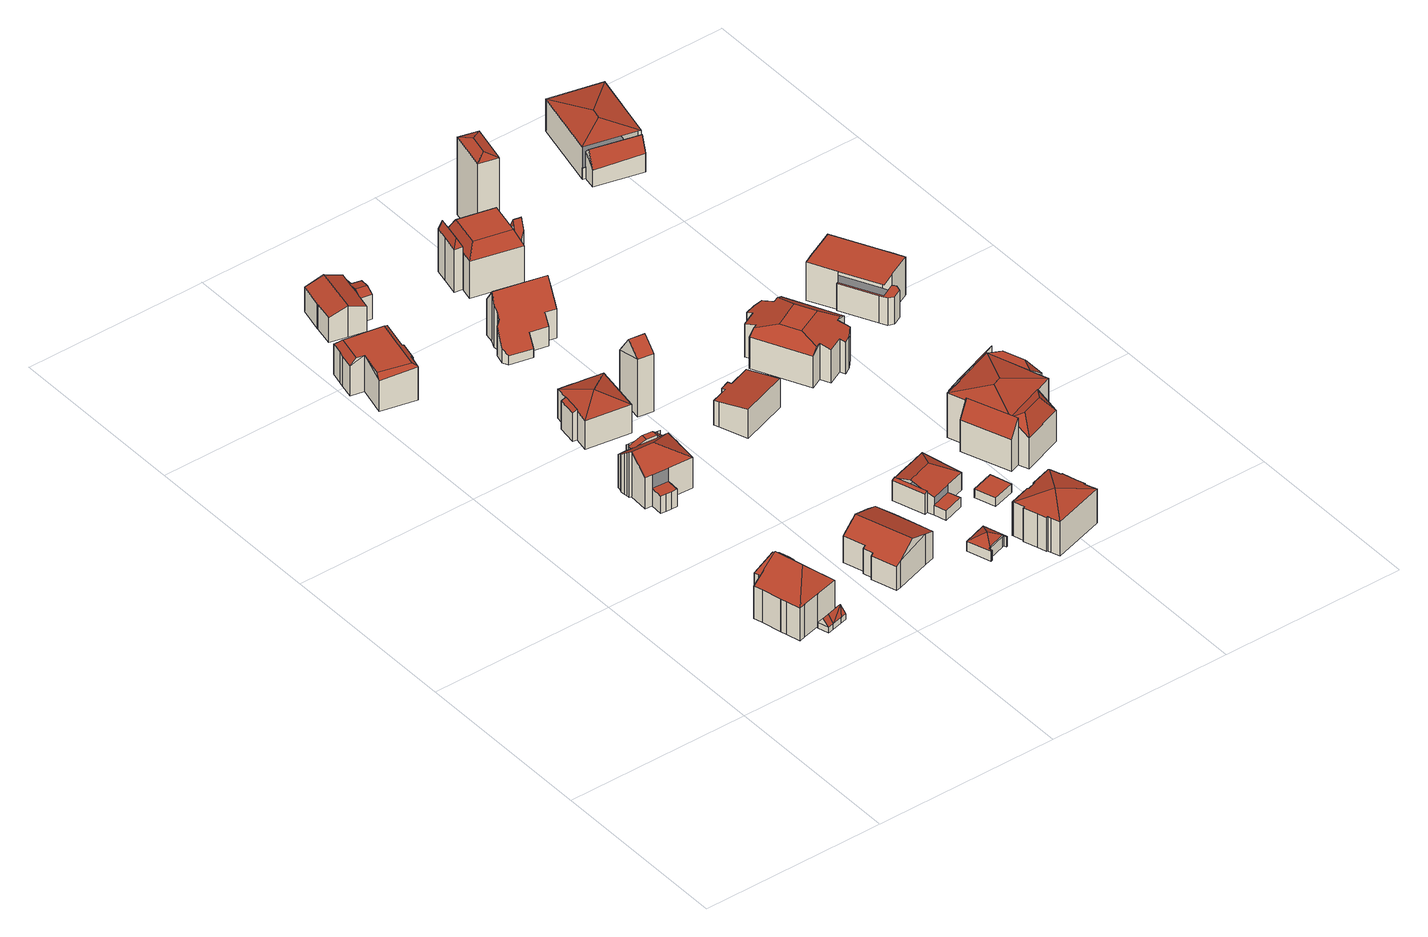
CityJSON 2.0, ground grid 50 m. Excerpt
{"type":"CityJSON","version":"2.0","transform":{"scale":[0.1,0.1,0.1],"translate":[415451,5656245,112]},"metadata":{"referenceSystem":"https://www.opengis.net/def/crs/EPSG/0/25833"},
"CityObjects":{
"building1":{"type":"Building","attributes":{"Gemeindeschluessel":14612000,"Geometrietyp2DReferenz":"3000","function":"31001_9998","roofType":"9999"},"children":["building1-1","building1-2"]},
"building1-1":{"type":"BuildingPart","attributes":{"Dachtyp_tdc":"tdcHipAndGableRoof","Dachneigung":68.51,"QualitaetDacherkennung":49,"Geometrietyp2DReferenz":"3000","measuredHeight":13.12,"roofType":"5000"},"parents":["building1"],"geometry":[{"type":"MultiSurface","lod":"2","boundaries":[[[0,1,2,3]],[[1,4,5,2]],[[4,6,7,5]],[[6,8,9,7]],[[8,10,11,9]],[[10,12,13,11]],[[12,14,15,13]],[[16,17,18]],[[14,12,10,8,6,4,19]],[[4,1,0,20,21,19]],[[21,22,23,16,23,14,19]],[[24,25,26,3,2,5,7,9,11,13,15,24,18]]],"semantics":{"surfaces":[{"type":"WallSurface"},{"type":"RoofSurface"},{"type":"GroundSurface"}],"values":[0,0,0,0,0,0,0,0,1,1,1,2]}}]},
"building1-2":{"type":"BuildingPart","attributes":{"Dachtyp_tdc":"tdcHipAndGableRoof","Dachneigung":32.31,"QualitaetDacherkennung":43,"Geometrietyp2DReferenz":"3000","measuredHeight":14.44,"roofType":"5000"},"parents":["building1"],"geometry":[{"type":"MultiSurface","lod":"2","boundaries":[[[27,28,29,30]],[[28,31,32,29]],[[31,33,34,32]],[[33,35,3,34]],[[35,36,0,3]],[[17,37,38,18]],[[37,39,40,38]],[[39,41,42,40]],[[41,43,44,42]],[[43,45,46,44]],[[45,47,48,46]],[[47,49,50,48]],[[49,27,30,50]],[[45,43,41,39,51]],[[39,37,17,52,22,53,51]],[[53,36,35,33,31,28,27,49,47,45,51]],[[30,29,32,34,3,26,25,24,18,38,40,42,44,46,48,50]]],"semantics":{"surfaces":[{"type":"WallSurface"},{"type":"RoofSurface"},{"type":"GroundSurface"}],"values":[0,0,0,0,0,0,0,0,0,0,0,0,0,1,1,1,2]}}]},
"building2":{"type":"Building","attributes":{"Dachtyp_tdc":"tdcFreeFormRoof","Gemeindeschluessel":14612000,"Dachneigung":51.25,"QualitaetDacherkennung":20,"Geometrietyp2DReferenz":"3000","measuredHeight":3.43,"function":"31001_9998","roofType":"5000"},"geometry":[{"type":"Solid","lod":"2","boundaries":[[[[54,55,56,57]],[[55,58,59,56]],[[58,60,61,59]],[[60,62,63,61]],[[62,64,65,63]],[[64,54,57,65]],[[66,67,62,60]],[[68,66,60]],[[68,60,58]],[[58,55,68]],[[68,54,64,67,66]],[[62,67,64]],[[54,68,55]],[[57,56,59,61,63,65]]]],"semantics":{"surfaces":[{"type":"WallSurface"},{"type":"RoofSurface"},{"type":"GroundSurface"}],"values":[[0,0,0,0,0,0,1,1,1,1,1,0,0,2]]}}]},
"building3":{"type":"Building","attributes":{"Dachtyp_tdc":"tdcFreeFormRoof","Gemeindeschluessel":14612000,"Dachneigung":0.654,"QualitaetDacherkennung":65,"Geometrietyp2DReferenz":"3000","measuredHeight":10.43,"function":"31001_9998","roofType":"5000"},"geometry":[{"type":"Solid","lod":"2","boundaries":[[[[69,70,71,72]],[[70,73,74,71]],[[73,75,76,74]],[[75,77,78,76]],[[77,79,80,78]],[[79,81,82,80]],[[81,83,84,82]],[[83,85,86,84]],[[85,87,88,86]],[[87,89,90,88]],[[89,91,92,90]],[[91,69,72,92]],[[93,94,95,89,87,85]],[[96,97,69,91,95,94]],[[70,97,96,98,99,77,75,73]],[[79,99,98,100,81]],[[98,96,94,93,83,100]],[[79,77,99]],[[70,69,97]],[[83,81,100]],[[85,83,93]],[[91,89,95]],[[72,71,74,76,78,80,82,84,86,88,90,92]]]],"semantics":{"surfaces":[{"type":"WallSurface"},{"type":"RoofSurface"},{"type":"GroundSurface"}],"values":[[0,0,0,0,0,0,0,0,0,0,0,0,1,1,1,1,1,0,0,0,0,0,2]]}}]},
"building4":{"type":"Building","attributes":{"Gemeindeschluessel":14612000,"Geometrietyp2DReferenz":"3000","function":"31001_9998","roofType":"9999"},"children":["building4-1","building4-2","building4-3","building4-4"]},
"building4-1":{"type":"BuildingPart","attributes":{"Dachtyp_tdc":"tdcCutGableRoof","Dachneigung":40.24,"QualitaetDacherkennung":41,"Geometrietyp2DReferenz":"3000","measuredHeight":10.48,"roofType":"9999"},"parents":["building4"],"geometry":[{"type":"MultiSurface","lod":"2","boundaries":[[[101,102,103,104]],[[102,105,106,103]],[[105,107,108,106]],[[109,110,111,112,113,114]],[[115,116,107,105,102,101,117,118]],[[114,115,118,109]],[[119,120,121,122,104,103,106,108,123,124]],[[112,111,120,119]]],"semantics":{"surfaces":[{"type":"WallSurface"},{"type":"RoofSurface"},{"type":"GroundSurface"}],"values":[0,0,0,1,1,1,2,0]}}]},
"building4-2":{"type":"BuildingPart","attributes":{"Dachtyp_tdc":"tdcHipAndGableRoof","Dachneigung":37.87,"QualitaetDacherkennung":48,"Geometrietyp2DReferenz":"3000","measuredHeight":13.16,"roofType":"5000"},"parents":["building4"],"geometry":[{"type":"MultiSurface","lod":"2","boundaries":[[[125,126,127,128,129]],[[126,130,131,127]],[[130,132,133,131]],[[132,134,135,133]],[[134,136,137,135]],[[136,138,139,137]],[[138,140,141,139]],[[140,142,143,141]],[[142,144,145,143]],[[144,146,147,145]],[[146,148,112,119,147]],[[149,108,107]],[[149,150,151,108]],[[150,152,153,151]],[[152,154,155,153]],[[154,156,157,155]],[[156,158,159,157]],[[158,160,161,159]],[[160,162,161]],[[158,156,154,152,150,149,163]],[[149,116,164,165,113,148,146,144,142,140,138,136,134,132,130,163]],[[130,126,125,160,158,163]],[[128,127,131,133,135,137,139,141,143,145,147,119,124,123,108,151,153,155,157,159,161]]],"semantics":{"surfaces":[{"type":"WallSurface"},{"type":"RoofSurface"},{"type":"GroundSurface"}],"values":[0,0,0,0,0,0,0,0,0,0,0,0,0,0,0,0,0,0,0,1,1,1,2]}}]},
"building4-3":{"type":"BuildingPart","attributes":{"Dachtyp_tdc":"tdcPolyFlatRoof","Dachneigung":0,"QualitaetDacherkennung":47,"Geometrietyp2DReferenz":"3000","measuredHeight":5.04,"roofType":"1000"},"parents":["building4"],"geometry":[{"type":"MultiSurface","lod":"2","boundaries":[[[162,166,167,161]],[[166,168,169,167]],[[168,170,171,169]],[[170,172,173,171]],[[172,129,128,173]],[[129,172,170,168,166,162]],[[167,169,171,173,128,161]]],"semantics":{"surfaces":[{"type":"WallSurface"},{"type":"RoofSurface"},{"type":"GroundSurface"}],"values":[0,0,0,0,0,1,2]}}]},
"building4-4":{"type":"BuildingPart","attributes":{"Dachtyp_tdc":"tdcPolyFlatRoof","Dachneigung":39.39,"QualitaetDacherkennung":46,"Geometrietyp2DReferenz":"3000","measuredHeight":9.79,"roofType":"2100"},"parents":["building4"],"geometry":[{"type":"MultiSurface","lod":"2","boundaries":[[[174,175,101,104,176]],[[177,178,179,120,111]],[[178,180,181,179]],[[180,174,176,181]],[[180,178,177,110,182,183,117,175,174]],[[176,104,122,121,120,179,181]]],"semantics":{"surfaces":[{"type":"WallSurface"},{"type":"RoofSurface"},{"type":"GroundSurface"}],"values":[0,0,0,0,1,2]}}]},
"building5":{"type":"Building","attributes":{"Gemeindeschluessel":14612000,"Geometrietyp2DReferenz":"3000","function":"31001_9998","roofType":"9999"},"children":["building5-1","building5-2"]},
"building5-1":{"type":"BuildingPart","attributes":{"Dachtyp_tdc":"tdcGableRoof","Dachneigung":21.09,"QualitaetDacherkennung":64,"Geometrietyp2DReferenz":"3000","measuredHeight":9.02,"roofType":"3100"},"parents":["building5"],"geometry":[{"type":"MultiSurface","lod":"2","boundaries":[[[184,185,186,187]],[[185,188,189,186]],[[188,190,191,189]],[[190,192,193,191]],[[192,194,195,193]],[[194,196,197,195]],[[196,198,199,200,197]],[[201,184,187,202,203]],[[196,194,192,190,188,185]],[[185,184,201,204,205,206,198,196]],[[187,186,189,191,193,195,197,200,207,202]]],"semantics":{"surfaces":[{"type":"WallSurface"},{"type":"RoofSurface"},{"type":"GroundSurface"}],"values":[0,0,0,0,0,0,0,0,1,1,2]}}]},
"building5-2":{"type":"BuildingPart","attributes":{"Dachtyp_tdc":"tdcGableRoof","Dachneigung":14.2,"QualitaetDacherkennung":58,"Geometrietyp2DReferenz":"3000","measuredHeight":8.01,"roofType":"3100"},"parents":["building5"],"geometry":[{"type":"MultiSurface","lod":"2","boundaries":[[[199,208,209,200]],[[208,210,211,209]],[[210,212,213,211]],[[212,214,215,213]],[[214,216,217,215]],[[216,203,202,217]],[[214,212,210,208,199,206,218]],[[218,204,203,216,214]],[[207,200,209,211,213,215,217,202]]],"semantics":{"surfaces":[{"type":"WallSurface"},{"type":"RoofSurface"},{"type":"GroundSurface"}],"values":[0,0,0,0,0,0,1,1,2]}}]},
"building6":{"type":"Building","attributes":{"Gemeindeschluessel":14612000,"Geometrietyp2DReferenz":"3000","function":"31001_9998","roofType":"9999"},"children":["building6-1","building6-2"]},
"building6-1":{"type":"BuildingPart","attributes":{"Dachtyp_tdc":"tdcPolyFlatRoof","Dachneigung":27.05,"QualitaetDacherkennung":67,"Geometrietyp2DReferenz":"3000","measuredHeight":8.92,"roofType":"2100"},"parents":["building6"],"geometry":[{"type":"MultiSurface","lod":"2","boundaries":[[[219,220,221,222,223]],[[224,225,226]],[[224,227,228,225]],[[227,219,223,228]],[[227,224,220,219]],[[223,222,225,228]]],"semantics":{"surfaces":[{"type":"WallSurface"},{"type":"RoofSurface"},{"type":"GroundSurface"}],"values":[0,0,0,0,1,2]}}]},
"building6-2":{"type":"BuildingPart","attributes":{"Dachtyp_tdc":"tdcTentRoof","Dachneigung":17.39,"QualitaetDacherkennung":70,"Geometrietyp2DReferenz":"3000","measuredHeight":10.47,"roofType":"3500"},"parents":["building6"],"geometry":[{"type":"MultiSurface","lod":"2","boundaries":[[[221,229,230,222]],[[229,231,232,230]],[[231,233,234,232]],[[233,235,236,234]],[[235,237,238,236]],[[237,239,240,238]],[[239,241,242,240]],[[241,243,244,242]],[[243,245,246,244]],[[245,226,225,246]],[[241,239,237,235,233,231,247]],[[243,241,247]],[[245,243,247]],[[231,229,221,226,245,247]],[[222,230,232,234,236,238,240,242,244,246,225]]],"semantics":{"surfaces":[{"type":"WallSurface"},{"type":"RoofSurface"},{"type":"GroundSurface"}],"values":[0,0,0,0,0,0,0,0,0,0,1,1,1,1,2]}}]},
"building7":{"type":"Building","attributes":{"Dachtyp_tdc":"tdcFreeFormRoof","Gemeindeschluessel":14612000,"Dachneigung":20.69,"QualitaetDacherkennung":39,"Geometrietyp2DReferenz":"3000","measuredHeight":10.98,"function":"31001_9998","roofType":"5000"},"geometry":[{"type":"Solid","lod":"2","boundaries":[[[[248,249,250,251]],[[249,252,253,250]],[[252,254,255,253]],[[254,256,257,255]],[[256,258,259,257]],[[258,260,261,259]],[[260,262,263,261]],[[262,264,265,263]],[[264,266,267,265]],[[266,268,269,267]],[[268,270,271,269]],[[270,272,273,271]],[[272,274,275,273]],[[274,276,277,275]],[[276,278,279,277]],[[278,280,281,279]],[[280,282,283,281]],[[282,248,251,283]],[[278,284,285,260,258,256,254,252,249,248,282,280]],[[276,274,272,270,268,266,264,262,285,284]],[[278,276,284]],[[262,260,285]],[[251,250,253,255,257,259,261,263,265,267,269,271,273,275,277,279,281,283]]]],"semantics":{"surfaces":[{"type":"WallSurface"},{"type":"RoofSurface"},{"type":"GroundSurface"}],"values":[[0,0,0,0,0,0,0,0,0,0,0,0,0,0,0,0,0,0,1,1,0,0,2]]}}]},
"building8":{"type":"Building","attributes":{"Dachtyp_tdc":"tdcFreeFormRoof","Gemeindeschluessel":14612000,"Dachneigung":56.22,"QualitaetDacherkennung":10,"Geometrietyp2DReferenz":"3000","measuredHeight":19.59,"function":"31001_9998","roofType":"5000"},"geometry":[{"type":"Solid","lod":"2","boundaries":[[[[286,287,288,289]],[[287,290,291,288]],[[290,292,293,291]],[[292,294,295,293]],[[294,296,297,295]],[[296,286,289,297]],[[298,294,292,290,299]],[[296,298,299,287,286]],[[290,287,299]],[[296,294,298]],[[289,288,291,293,295,297]]]],"semantics":{"surfaces":[{"type":"WallSurface"},{"type":"RoofSurface"},{"type":"GroundSurface"}],"values":[[0,0,0,0,0,0,1,1,0,0,2]]}}]},
"building9":{"type":"Building","attributes":{"Dachtyp_tdc":"tdcFreeFormRoof","Gemeindeschluessel":14612000,"Dachneigung":53.58,"QualitaetDacherkennung":33,"Geometrietyp2DReferenz":"3000","measuredHeight":14.86,"function":"31001_9998","roofType":"5000"},"geometry":[{"type":"Solid","lod":"2","boundaries":[[[[300,301,302,303]],[[301,304,305,302]],[[304,306,307,305]],[[306,308,309,307]],[[308,310,311,309]],[[310,312,313,311]],[[312,314,315,313]],[[314,316,317,315]],[[316,318,319,317]],[[318,320,321,319]],[[320,322,323,321]],[[322,324,325,323]],[[324,326,327,325]],[[326,328,329,327]],[[328,330,331,329]],[[330,332,333,331]],[[332,334,335,333]],[[334,336,337,335]],[[336,338,339,337]],[[338,340,341,339]],[[340,342,343,341]],[[342,344,345,343]],[[344,346,347,345]],[[346,348,349,347]],[[348,300,303,349]],[[350,334,332,330,328,326,324,322,320,318,316,314,312,310,351]],[[344,342,340,338,336,350,351,308,306,304,301,300,348,346]],[[310,308,351]],[[336,334,350]],[[303,302,305,307,309,311,313,315,317,319,321,323,325,327,329,331,333,335,337,339,341,343,345,347,349]]]],"semantics":{"surfaces":[{"type":"WallSurface"},{"type":"RoofSurface"},{"type":"GroundSurface"}],"values":[[0,0,0,0,0,0,0,0,0,0,0,0,0,0,0,0,0,0,0,0,0,0,0,0,0,1,1,0,0,2]]}}]},
"building10":{"type":"Building","attributes":{"Dachtyp_tdc":"tdcFreeFormRoof","Gemeindeschluessel":14612000,"Dachneigung":30.46,"QualitaetDacherkennung":79,"Geometrietyp2DReferenz":"3000","measuredHeight":4.94,"function":"31001_9998","roofType":"5000"},"geometry":[{"type":"Solid","lod":"2","boundaries":[[[[352,353,354,355]],[[353,356,357,354]],[[356,358,359,357]],[[358,360,361,359]],[[360,362,363,361]],[[362,364,365,363]],[[364,366,367,365]],[[366,368,369,367]],[[368,370,371,369]],[[370,372,373,371]],[[372,352,355,373]],[[353,352,374]],[[375,356,353,374,376,377]],[[376,374,378]],[[356,375,358]],[[368,379,372,370]],[[372,379,380,378,374,352]],[[364,378,380,366]],[[366,380,379,368]],[[358,375,377,360]],[[362,376,378,364]],[[360,377,376,362]],[[354,357,359,361,363,365,367,369,371,373,355]]]],"semantics":{"surfaces":[{"type":"WallSurface"},{"type":"RoofSurface"},{"type":"GroundSurface"}],"values":[[0,0,0,0,0,0,0,0,0,0,0,1,1,1,1,1,1,0,0,0,0,0,2]]}}]},
"building11":{"type":"Building","attributes":{"Dachtyp_tdc":"tdcPolyFlatRoof","Gemeindeschluessel":14612000,"Dachneigung":7.6,"QualitaetDacherkennung":83,"Geometrietyp2DReferenz":"3000","measuredHeight":8.38,"function":"31001_9998","roofType":"2100"},"geometry":[{"type":"Solid","lod":"2","boundaries":[[[[381,382,383,384]],[[382,385,386,383]],[[385,387,388,386]],[[387,389,390,388]],[[389,391,392,390]],[[391,393,394,392]],[[391,389,387,385,382,381,395,396,393]],[[394,397,398,384,383,386,388,390,392]],[[393,396,397,394]],[[396,395,398,397]],[[395,381,384,398]]]],"semantics":{"surfaces":[{"type":"WallSurface"},{"type":"RoofSurface"},{"type":"GroundSurface"}],"values":[[0,0,0,0,0,0,1,2,0,0,0]]}}]},
"building12":{"type":"Building","attributes":{"Gemeindeschluessel":14612000,"Geometrietyp2DReferenz":"3000","function":"31001_9998","roofType":"9999"},"children":["building12-1","building12-2","building12-3"]},
"building12-1":{"type":"BuildingPart","attributes":{"Dachtyp_tdc":"tdcPolyFlatRoof","Dachneigung":0,"QualitaetDacherkennung":57,"Geometrietyp2DReferenz":"3000","measuredHeight":2.83,"roofType":"1000"},"parents":["building12"],"geometry":[{"type":"MultiSurface","lod":"2","boundaries":[[[399,400,401,402]],[[400,403,404,401]],[[403,405,406,404]],[[405,403,400,399]],[[402,401,404,406]]],"semantics":{"surfaces":[{"type":"WallSurface"},{"type":"RoofSurface"},{"type":"GroundSurface"}],"values":[0,0,0,1,2]}}]},
"building12-2":{"type":"BuildingPart","attributes":{"Dachtyp_tdc":"tdcPolyFlatRoof","Dachneigung":28.22,"QualitaetDacherkennung":47,"Geometrietyp2DReferenz":"3000","measuredHeight":6.26,"roofType":"2100"},"parents":["building12"],"geometry":[{"type":"MultiSurface","lod":"2","boundaries":[[[407,408,409,410,411]],[[412,413,414,415,416]],[[413,407,411,414]],[[413,412,417,418,419,408,407]],[[411,410,420,415,414]]],"semantics":{"surfaces":[{"type":"WallSurface"},{"type":"RoofSurface"},{"type":"GroundSurface"}],"values":[0,0,0,1,2]}}]},
"building12-3":{"type":"BuildingPart","attributes":{"Dachtyp_tdc":"tdcHipAndGableRoof","Dachneigung":21.6,"QualitaetDacherkennung":33,"Geometrietyp2DReferenz":"3000","measuredHeight":7.58,"roofType":"5000"},"parents":["building12"],"geometry":[{"type":"MultiSurface","lod":"2","boundaries":[[[409,421,422,410]],[[421,423,424,422]],[[423,425,426,424]],[[425,427,428,426]],[[427,429,399,402,428]],[[430,416,415,406,405]],[[427,425,431]],[[425,423,421,409,419,432,431]],[[432,417,416,430,429,427,431]],[[415,420,410,422,424,426,428,402,406]]],"semantics":{"surfaces":[{"type":"WallSurface"},{"type":"RoofSurface"},{"type":"GroundSurface"}],"values":[0,0,0,0,0,0,1,1,1,2]}}]},
"building13":{"type":"Building","attributes":{"Gemeindeschluessel":14612000,"Geometrietyp2DReferenz":"3000","function":"31001_9998","roofType":"9999"},"children":["building13-1","building13-2","building13-3"]},
"building13-1":{"type":"BuildingPart","attributes":{"Dachtyp_tdc":"tdcFreeFormRoof","Dachneigung":63.05,"QualitaetDacherkennung":9,"Geometrietyp2DReferenz":"3000","measuredHeight":14.56,"roofType":"5000"},"parents":["building13"],"geometry":[{"type":"MultiSurface","lod":"2","boundaries":[[[433,434,435,436,437]],[[434,438,439,435]],[[438,440,441,439]],[[440,442,443,441]],[[442,444,445,443]],[[444,446,447,448,445]],[[442,440,438,434,449]],[[434,433,449]],[[433,446,444,442,449]],[[436,435,439,441,443,445,448]]],"semantics":{"surfaces":[{"type":"WallSurface"},{"type":"RoofSurface"},{"type":"GroundSurface"}],"values":[0,0,0,0,0,0,1,1,1,2]}}]},
"building13-2":{"type":"BuildingPart","attributes":{"Dachtyp_tdc":"tdcCutTentRoof","Dachneigung":0.006,"QualitaetDacherkennung":61,"Geometrietyp2DReferenz":"3000","measuredHeight":14.37,"roofType":"9999"},"parents":["building13"],"geometry":[{"type":"MultiSurface","lod":"2","boundaries":[[[450,437,436,451]],[[447,452,445,448]],[[452,453,454,445]],[[453,455,456,454]],[[455,457,458,456]],[[457,459,460,458]],[[459,461,462,460]],[[461,463,464,462]],[[463,465,466,464]],[[465,467,466]],[[468,469,470]],[[468,471,472,469]],[[471,473,474,472]],[[473,450,451,474]],[[453,452,447,437,450,473,475,476]],[[463,461,459,457,455,453,476,477]],[[471,468,478,479,480,465,463,477,481]],[[473,471,481,475]],[[481,477,476,475]],[[451,436,448,445,454,456,458,460,462,464,466,482,469,472,474]]],"semantics":{"surfaces":[{"type":"WallSurface"},{"type":"RoofSurface"},{"type":"GroundSurface"}],"values":[0,0,0,0,0,0,0,0,0,0,0,0,0,0,1,1,1,1,1,2]}}]},
"building13-3":{"type":"BuildingPart","attributes":{"Dachtyp_tdc":"tdcFreeFormRoof","Dachneigung":66.29,"QualitaetDacherkennung":19,"Geometrietyp2DReferenz":"3000","measuredHeight":13.74,"roofType":"5000"},"parents":["building13"],"geometry":[{"type":"MultiSurface","lod":"2","boundaries":[[[483,484,485,486]],[[484,487,488,485]],[[487,489,490,488]],[[489,491,492,490]],[[491,493,494,492]],[[493,470,469,494]],[[489,487,484,483,467,483,480,495]],[[495,478,470,493,491,489]],[[469,482,486,466,486,485,488,490,492,494]]],"semantics":{"surfaces":[{"type":"WallSurface"},{"type":"RoofSurface"},{"type":"GroundSurface"}],"values":[0,0,0,0,0,0,1,1,2]}}]},
"building14":{"type":"Building","attributes":{"Dachtyp_tdc":"tdcTentRoof","Gemeindeschluessel":14612000,"Dachneigung":18.23,"QualitaetDacherkennung":62,"Geometrietyp2DReferenz":"3000","measuredHeight":11.98,"function":"31001_9998","roofType":"3500"},"geometry":[{"type":"Solid","lod":"2","boundaries":[[[[496,497,498,499]],[[497,500,501,498]],[[500,502,503,501]],[[502,504,505,503]],[[504,506,507,505]],[[506,508,509,507]],[[508,510,511,509]],[[510,512,513,511]],[[512,514,515,513]],[[514,516,517,515]],[[516,518,519,517]],[[518,520,521,519]],[[520,522,523,521]],[[522,524,525,523]],[[524,526,527,525]],[[526,528,529,527]],[[528,530,531,529]],[[530,532,533,531]],[[532,534,535,533]],[[534,536,537,535]],[[536,538,539,537]],[[538,496,499,539]],[[518,516,514,512,510,508,506,504,540]],[[520,518,540]],[[534,532,530,528,526,524,522,520,540]],[[504,502,500,497,496,538,536,534,540]],[[499,498,501,503,505,507,509,511,513,515,517,519,521,523,525,527,529,531,533,535,537,539]]]],"semantics":{"surfaces":[{"type":"WallSurface"},{"type":"RoofSurface"},{"type":"GroundSurface"}],"values":[[0,0,0,0,0,0,0,0,0,0,0,0,0,0,0,0,0,0,0,0,0,0,1,1,1,1,2]]}}]},
"building15":{"type":"Building","attributes":{"Dachtyp_tdc":"tdcPolyFlatRoof","Gemeindeschluessel":14612000,"Dachneigung":0,"QualitaetDacherkennung":86,"Geometrietyp2DReferenz":"3000","measuredHeight":2.59,"function":"31001_9998","roofType":"1000"},"geometry":[{"type":"Solid","lod":"2","boundaries":[[[[541,542,543,544]],[[542,545,546,543]],[[545,547,548,546]],[[547,541,544,548]],[[547,545,542,541]],[[544,543,546,548]]]],"semantics":{"surfaces":[{"type":"WallSurface"},{"type":"RoofSurface"},{"type":"GroundSurface"}],"values":[[0,0,0,0,1,2]]}}]},
"building16":{"type":"Building","attributes":{"Dachtyp_tdc":"tdcFreeFormRoof","Gemeindeschluessel":14612000,"Dachneigung":16.84,"QualitaetDacherkennung":3,"Geometrietyp2DReferenz":"3000","measuredHeight":23.24,"function":"31001_9998","roofType":"5000"},"geometry":[{"type":"Solid","lod":"2","boundaries":[[[[549,550,551,552]],[[550,553,554,551]],[[553,555,556,554]],[[555,557,558,556]],[[557,549,552,558]],[[559,557,555]],[[560,559,555,553]],[[561,560,553,550]],[[561,550,549]],[[559,560,561,549,557]],[[552,551,554,556,558]]]],"semantics":{"surfaces":[{"type":"WallSurface"},{"type":"RoofSurface"},{"type":"GroundSurface"}],"values":[[0,0,0,0,0,1,1,1,1,1,2]]}}]},
"building17":{"type":"Building","attributes":{"Dachtyp_tdc":"tdcFreeFormRoof","Gemeindeschluessel":14612000,"Dachneigung":14.53,"QualitaetDacherkennung":36,"Geometrietyp2DReferenz":"3000","measuredHeight":11.69,"function":"31001_9998","roofType":"5000"},"geometry":[{"type":"Solid","lod":"2","boundaries":[[[[562,563,564,565]],[[563,566,567,564]],[[566,568,569,567]],[[568,570,571,569]],[[570,572,573,571]],[[572,574,575,573]],[[574,576,577,575]],[[576,578,579,577]],[[578,580,581,579]],[[580,582,583,581]],[[582,584,585,583]],[[584,586,587,585]],[[586,588,589,587]],[[588,590,591,589]],[[590,592,593,591]],[[592,594,595,593]],[[594,596,597,595]],[[596,562,565,597]],[[596,598,599,600,601,562]],[[602,603,576,574,572,570,568,566,563,601,600]],[[604,605,580,578,603,602]],[[582,605,604,599,598,594,592,590,588,586,584]],[[599,604,602,600]],[[578,576,603]],[[563,562,601]],[[582,580,605]],[[596,594,598]],[[565,564,567,569,571,573,575,577,579,581,583,585,587,589,591,593,595,597]]]],"semantics":{"surfaces":[{"type":"WallSurface"},{"type":"RoofSurface"},{"type":"GroundSurface"}],"values":[[0,0,0,0,0,0,0,0,0,0,0,0,0,0,0,0,0,0,1,1,1,1,1,0,0,0,0,2]]}}]},
"building18":{"type":"Building","attributes":{"Gemeindeschluessel":14612000,"Geometrietyp2DReferenz":"3000","function":"31001_9998","roofType":"9999"},"children":["building18-1","building18-2","building18-3","building18-4","building18-5"]},
"building18-1":{"type":"BuildingPart","attributes":{"Dachtyp_tdc":"tdcPolyFlatRoof","Dachneigung":59.03,"QualitaetDacherkennung":39,"Geometrietyp2DReferenz":"3000","measuredHeight":13.73,"roofType":"2100"},"parents":["building18"],"geometry":[{"type":"MultiSurface","lod":"2","boundaries":[[[606,607,608,609]],[[607,610,611,608]],[[610,612,613,611]],[[612,614,615,616,617,613]],[[618,606,609,619,620]],[[618,614,612,610,607,606]],[[609,608,611,613,617,621,619]]],"semantics":{"surfaces":[{"type":"WallSurface"},{"type":"RoofSurface"},{"type":"GroundSurface"}],"values":[0,0,0,0,0,1,2]}}]},
"building18-2":{"type":"BuildingPart","attributes":{"Dachtyp_tdc":"tdcHipRoof","Dachneigung":58.12,"QualitaetDacherkennung":36,"Geometrietyp2DReferenz":"3000","measuredHeight":13.51,"roofType":"3200"},"parents":["building18"],"geometry":[{"type":"MultiSurface","lod":"2","boundaries":[[[622,623,624,625]],[[616,626,627,617]],[[626,622,625,627]],[[628,622,629]],[[630,631,632,615]],[[622,632,631,629]],[[630,628,629,631]],[[616,615,632,626]],[[626,632,622]],[[622,628,633,623]],[[625,624,621,617,627]]],"semantics":{"surfaces":[{"type":"WallSurface"},{"type":"RoofSurface"},{"type":"GroundSurface"}],"values":[0,0,0,1,1,1,1,0,0,0,2]}}]},
"building18-3":{"type":"BuildingPart","attributes":{"Dachtyp_tdc":"tdcHipRoof","Dachneigung":11.16,"QualitaetDacherkennung":27,"Geometrietyp2DReferenz":"3000","measuredHeight":14.49,"roofType":"3200"},"parents":["building18"],"geometry":[{"type":"MultiSurface","lod":"2","boundaries":[[[634,635,636,637]],[[635,638,639,636]],[[638,620,619,639]],[[633,640,641,624,623]],[[640,642,643,641]],[[640,633,630,644]],[[635,634,645,646]],[[630,620,638,635,646,644]],[[645,642,640,644,646]],[[637,636,639,619,621,624,641,643,647]]],"semantics":{"surfaces":[{"type":"WallSurface"},{"type":"RoofSurface"},{"type":"GroundSurface"}],"values":[0,0,0,0,0,1,1,1,1,2]}}]},
"building18-4":{"type":"BuildingPart","attributes":{"Dachtyp_tdc":"tdcHipRoof","Dachneigung":59.13,"QualitaetDacherkennung":33,"Geometrietyp2DReferenz":"3000","measuredHeight":13.54,"roofType":"3200"},"parents":["building18"],"geometry":[{"type":"MultiSurface","lod":"2","boundaries":[[[648,649,650,643,642]],[[649,648,651]],[[652,653,654,655,656]],[[648,652,656,651]],[[655,649,651,656]],[[650,657,658,647,643]],[[649,655,657,650]],[[655,654,658,657]],[[654,653,658]]],"semantics":{"surfaces":[{"type":"WallSurface"},{"type":"RoofSurface"},{"type":"GroundSurface"}],"values":[0,1,1,1,1,2,0,0,0]}}]},
"building18-5":{"type":"BuildingPart","attributes":{"Dachtyp_tdc":"tdcPolyFlatRoof","Dachneigung":57.34,"QualitaetDacherkennung":51,"Geometrietyp2DReferenz":"3000","measuredHeight":13.66,"roofType":"2100"},"parents":["building18"],"geometry":[{"type":"MultiSurface","lod":"2","boundaries":[[[659,660,637,661]],[[660,634,637]],[[662,663,658,653]],[[663,664,665,658]],[[664,659,661,665]],[[664,663,662,660,659]],[[661,637,647,658,665]]],"semantics":{"surfaces":[{"type":"WallSurface"},{"type":"RoofSurface"},{"type":"GroundSurface"}],"values":[0,0,0,0,0,1,2]}}]},
"building19":{"type":"Building","attributes":{"Gemeindeschluessel":14612000,"Geometrietyp2DReferenz":"3000","function":"31001_9998","roofType":"9999"},"children":["building19-1","building19-2"]},
"building19-1":{"type":"BuildingPart","attributes":{"Dachtyp_tdc":"tdcPolyFlatRoof","Dachneigung":0,"QualitaetDacherkennung":21,"Geometrietyp2DReferenz":"3000","measuredHeight":7.94,"roofType":"1000"},"parents":["building19"],"geometry":[{"type":"MultiSurface","lod":"2","boundaries":[[[666,667,668,669]],[[667,670,671,668]],[[670,672,673,671]],[[674,675,676,677]],[[675,678,679,676]],[[678,680,681,679]],[[680,666,669,681]],[[680,678,675,674,682,672,670,667,666]],[[669,668,671,673,683,677,676,679,681]]],"semantics":{"surfaces":[{"type":"WallSurface"},{"type":"RoofSurface"},{"type":"GroundSurface"}],"values":[0,0,0,0,0,0,0,1,2]}}]},
"building19-2":{"type":"BuildingPart","attributes":{"Dachtyp_tdc":"tdcPolyFlatRoof","Dachneigung":0,"QualitaetDacherkennung":79,"Geometrietyp2DReferenz":"3000","measuredHeight":11.09,"roofType":"1000"},"parents":["building19"],"geometry":[{"type":"MultiSurface","lod":"2","boundaries":[[[684,685,686,687]],[[685,688,674,677,686]],[[689,690,691,673,672]],[[690,692,693,691]],[[692,694,695,693]],[[694,696,697,695]],[[696,698,699,697]],[[698,684,687,699]],[[698,696,694,692,690,689,700,688,685,684]],[[687,686,677,683,673,691,693,695,697,699]]],"semantics":{"surfaces":[{"type":"WallSurface"},{"type":"RoofSurface"},{"type":"GroundSurface"}],"values":[0,0,0,0,0,0,0,0,1,2]}}]},
"building20":{"type":"Building","attributes":{"Gemeindeschluessel":14612000,"Geometrietyp2DReferenz":"3000","function":"31001_9998","roofType":"9999"},"children":["building20-1","building20-2","building20-3"]},
"building20-1":{"type":"BuildingPart","attributes":{"Dachtyp_tdc":"tdcPolyFlatRoof","Dachneigung":0,"QualitaetDacherkennung":0,"Geometrietyp2DReferenz":"3000","measuredHeight":3.13,"roofType":"9999"},"parents":["building20"],"geometry":[{"type":"MultiSurface","lod":"2","boundaries":[[[701,702,703,704,705]],[[705,704,706,707]],[[703,702,708,709]],[[701,705,707,710]],[[707,706,709,708,710]],[[709,706,704,703]],[[710,708,702,701]]],"semantics":{"surfaces":[{"type":"RoofSurface"},{"type":"WallSurface"},{"type":"GroundSurface"},{"type":"ClosureSurface","isClosure":"1","QuelleClosure":"LoD1Solid"}],"values":[0,1,1,1,2,3,3]}}]},
"building20-2":{"type":"BuildingPart","attributes":{"Dachtyp_tdc":"tdcGableRoof","Dachneigung":66.31,"QualitaetDacherkennung":14,"Geometrietyp2DReferenz":"3000","measuredHeight":9.51,"roofType":"3100"},"parents":["building20"],"geometry":[{"type":"MultiSurface","lod":"2","boundaries":[[[711,712,713,708,702]],[[712,714,715,713]],[[714,716,701,710,715]],[[712,711,717]],[[716,714,718]],[[711,716,718,717]],[[714,712,717,718]],[[710,708,713,715]]],"semantics":{"surfaces":[{"type":"WallSurface"},{"type":"RoofSurface"},{"type":"GroundSurface"}],"values":[0,0,0,0,0,1,1,2]}}]},
"building20-3":{"type":"BuildingPart","attributes":{"Dachtyp_tdc":"tdcHipRoof","Dachneigung":10.26,"QualitaetDacherkennung":40,"Geometrietyp2DReferenz":"3000","measuredHeight":10.61,"roofType":"3200"},"parents":["building20"],"geometry":[{"type":"MultiSurface","lod":"2","boundaries":[[[719,720,721,722]],[[720,723,724,721]],[[723,725,703,709,724]],[[726,719,722,706,704]],[[720,719,727]],[[726,725,723,728]],[[719,726,728,727]],[[723,720,727,728]],[[722,721,724,709,706]]],"semantics":{"surfaces":[{"type":"WallSurface"},{"type":"RoofSurface"},{"type":"GroundSurface"}],"values":[0,0,0,0,1,1,1,1,2]}}]}
},
"vertices":[
[264,265,110],[261,280,110],[261,280,14],[264,265,14],[258,292,110],[258,292,14],[288,300,110],[288,300,14],[295,308,93],[295,308,14],[335,318,93],[335,318,14],[345,313,111],[345,313,14],[348,314,111],[348,314,14],[358,272,111],[358,272,109],[358,272,14],[310,291,145],[306,275,140],[313,277,145],[344,284,120],[355,287,111],[355,287,14],[313,277,14],[306,275,14],
[247,182,109],[235,232,109],[235,232,14],[247,182,14],[229,256,109],[229,256,14],[248,261,121],[248,261,14],[264,265,131],[264,265,132],[367,236,109],[367,236,14],[386,158,109],[386,158,14],[325,143,109],[325,143,14],[279,132,109],[279,132,14],[261,127,109],[261,127,14],[252,164,109],[252,164,14],[248,179,109],[248,179,14],[324,198,159],[355,287,109],[306,275,159],
[386,158,27],[394,128,27],[394,128,11],[386,158,11],[378,124,27],[378,124,11],[349,117,27],[349,117,11],[333,113,27],[333,113,11],[325,143,27],[325,143,11],[346,132,46],[329,128,46],[390,143,46],
[149,1510,115],[132,1431,118],[132,1431,20],[149,1510,20],[137,1430,115],[137,1430,20],[126,1382,115],[126,1382,20],[121,1383,119],[121,1383,20],[113,1347,115],[113,1347,20],[18,1368,109],[18,1368,20],[36,1446,124],[36,1446,20],[1,1453,107],[1,1453,20],[9,1491,107],[9,1491,20],[12,1504,108],[12,1504,20],[20,1539,107],[20,1539,20],[16,1450,124],[32,1522,124],[20,1538,108],[137,1503,125],[149,1507,118],[104,1357,125],[113,1349,119],[21,1379,124],
[399,820,111],[411,819,101],[411,819,24],[399,820,24],[410,813,101],[410,813,24],[410,803,101],[410,803,24],[350,823,129],[331,824,122],[313,825,115],[312,810,115],[325,809,120],[349,807,129],[379,805,128],[388,805,120],[387,821,122],[379,821,128],[312,810,24],[313,825,24],[350,823,24],[379,821,24],[379,805,24],[349,807,24],
[292,711,114],[272,712,114],[272,712,24],[292,711,24],[292,711,74],[275,766,155],[275,766,24],[269,767,155],[269,767,24],[269,776,148],[269,776,24],[267,782,144],[267,782,24],[267,794,134],[267,794,24],[271,803,127],[271,803,24],[272,812,120],[272,812,24],[278,812,120],[278,812,24],[292,811,120],[292,811,24],[312,810,120],[410,803,120],[409,793,119],[409,793,24],[409,782,118],[409,782,24],[408,770,118],[408,770,24],[407,759,117],[407,759,24],[404,705,114],[404,705,24],[337,709,114],[337,709,24],[337,709,74],[335,762,155],[379,805,120],[349,807,120],
[335,675,74],[335,675,24],[319,675,74],[319,675,24],[305,676,74],[305,676,24],[290,677,74],[290,677,24],
[400,831,112],[399,820,122],[400,831,24],[313,825,122],[313,826,121],[313,826,24],[314,836,112],[314,836,24],[350,823,122],[379,821,122],
[171,1610,98],[125,1620,115],[125,1620,25],[171,1610,25],[77,1631,97],[77,1631,25],[88,1683,96],[88,1683,25],[89,1688,96],[89,1688,25],[104,1754,97],[104,1754,25],[152,1744,115],[152,1744,25],[198,1734,98],[198,1734,88],[198,1734,25],[178,1643,98],[178,1643,25],[178,1643,97],[179,1648,98],[184,1668,98],[189,1695,98],[184,1668,25],
[202,1733,88],[202,1733,25],[195,1698,97],[195,1698,25],[220,1692,97],[220,1692,25],[213,1662,105],[213,1662,25],[208,1637,97],[208,1637,25],[184,1668,105],
[297,1054,111],[309,1052,118],[309,1052,114],[309,1052,29],[297,1054,29],[301,1000,118],[301,1000,29],[301,1000,113],[289,1002,111],[289,1002,29],
[310,1052,114],[310,1052,29],[315,1090,114],[315,1090,29],[347,1085,114],[347,1085,29],[368,1082,114],[368,1082,29],[389,1079,114],[389,1079,29],[412,1075,114],[412,1075,29],[433,1072,114],[433,1072,29],[414,944,112],[414,944,29],[295,962,112],[295,962,29],[365,1019,133],
[532,205,87],[525,231,87],[525,231,15],[532,205,15],[527,232,89],[527,232,15],[532,233,92],[532,233,15],[514,291,92],[514,291,15],[546,301,115],[546,301,15],[550,302,117],[550,302,15],[574,309,119],[574,309,15],[578,311,117],[578,311,15],[610,321,105],[610,321,15],[636,329,94],[636,329,15],[652,279,95],[652,279,15],[669,224,94],[669,224,15],[683,177,94],[683,177,15],[656,169,105],[656,169,15],[561,139,92],[561,139,15],[547,135,83],[547,135,15],[526,203,83],[526,203,15],[608,154,124],[560,305,124],
[505,978,193],[463,984,193],[463,984,26],[505,978,26],[475,1066,164],[475,1066,26],[517,1059,164],[517,1059,26],[517,1055,171],[517,1055,26],[506,983,196],[506,983,26],[512,1021,222],[470,1027,222],
[340,1326,69],[348,1356,112],[348,1356,28],[340,1326,28],[359,1362,123],[359,1362,28],[361,1372,137],[361,1372,28],[360,1382,149],[360,1382,28],[371,1405,168],[371,1405,28],[376,1429,132],[376,1429,28],[381,1432,126],[381,1432,28],[389,1436,118],[389,1436,28],[407,1432,118],[407,1432,28],[411,1450,92],[411,1450,28],[412,1452,88],[412,1452,28],[430,1448,88],[430,1448,28],[432,1457,74],[432,1457,28],[472,1448,74],[472,1448,28],[469,1439,88],[469,1439,28],[465,1420,117],[465,1420,28],[513,1409,117],[513,1409,28],[501,1354,155],[501,1354,28],[494,1323,112],[494,1323,28],[465,1329,112],[465,1329,28],[461,1310,85],[461,1310,28],[413,1321,85],[413,1321,28],[408,1298,54],[408,1298,28],[348,1312,54],[348,1312,28],[504,1369,176],[368,1400,176],
[763,154,40],[827,175,40],[827,175,11],[763,154,11],[847,111,40],[847,111,11],[844,110,40],[844,110,11],[841,117,40],[841,117,11],[837,116,40],[837,116,11],[789,100,40],[789,100,11],[785,99,40],[785,99,11],[788,92,40],[788,92,11],[786,91,40],[786,91,11],[784,90,40],[784,90,11],[805,132,60],[842,113,43],[837,116,45],[841,117,43],[789,100,45],[786,96,43],[785,99,43],
[652,893,92],[655,883,93],[655,883,22],[652,893,22],[713,903,93],[713,903,22],[743,816,106],[743,816,22],[616,772,106],[616,772,22],[590,846,95],[590,846,22],[585,859,93],[585,859,22],[627,884,92],[631,875,93],[631,875,22],[627,884,22],
[845,327,33],[856,294,33],[856,294,5],[845,327,5],[800,276,33],[800,276,5],[790,309,33],[790,309,5],
[748,410,63],[757,412,67],[757,412,65],[757,412,5],[748,410,5],[784,326,67],[776,323,63],[776,323,5],[784,326,5],[784,326,63],[781,337,67],[770,369,67],[758,407,67],[770,369,5],
[781,420,65],[781,420,5],[832,436,65],[832,436,5],[863,446,65],[863,446,5],[896,343,56],[896,343,5],[845,327,56],[790,309,56],[840,392,80],[770,369,80],
[439,1599,145],[418,1603,145],[418,1603,21],[439,1599,21],[439,1599,127],[428,1650,145],[428,1650,21],[436,1685,145],[436,1685,21],[446,1683,166],[446,1683,21],[456,1680,145],[456,1680,21],[457,1680,145],[457,1680,125],[457,1680,21],[431,1612,167],
[440,1598,128],[440,1598,21],[456,1680,125],[458,1689,125],[458,1689,21],[500,1680,125],[500,1680,21],[501,1685,113],[501,1685,21],[553,1673,113],[553,1673,21],[552,1669,123],[552,1669,21],[596,1659,124],[596,1659,21],[588,1626,125],[588,1626,21],[588,1626,93],[576,1575,126],[576,1575,21],[576,1575,111],[566,1534,127],[566,1534,21],[432,1565,128],[432,1565,21],[454,1581,165],[473,1668,165],[573,1646,165],[577,1581,126],[581,1595,126],[584,1611,125],[554,1559,165],[581,1595,21],
[585,1612,123],[596,1610,122],[596,1610,21],[585,1612,21],[603,1597,144],[603,1597,21],[601,1590,158],[601,1590,21],[598,1577,128],[598,1577,21],[588,1572,111],[588,1572,21],[581,1595,158],
[939,150,110],[962,158,109],[962,158,11],[939,150,11],[961,161,108],[961,161,11],[1019,180,107],[1019,180,11],[1020,176,109],[1020,176,11],[1030,147,109],[1030,147,11],[1034,148,107],[1034,148,11],[1045,110,107],[1045,110,11],[1053,88,107],[1053,88,11],[1049,86,108],[1049,86,11],[1052,77,109],[1052,77,11],[1060,53,109],[1060,53,11],[920,9,110],[920,9,11],[912,32,110],[912,32,11],[909,42,110],[909,42,11],[905,41,109],[905,41,11],[898,65,109],[898,65,11],[886,102,109],[886,102,11],[890,103,110],[890,103,11],[881,132,110],[881,132,11],[880,135,109],[880,135,11],[938,154,108],[938,154,11],[971,93,131],
[894,293,40],[955,312,40],[955,312,15],[894,293,15],[972,256,40],[972,256,15],[912,237,40],[912,237,15],
[632,1713,241],[631,1709,241],[631,1709,16],[632,1713,16],[578,1721,241],[578,1721,16],[602,1827,241],[602,1827,16],[655,1815,241],[655,1815,16],[622,1795,249],[610,1742,249],[628,1714,242],
[783,981,103],[814,996,114],[814,996,11],[783,981,11],[801,1022,107],[801,1022,11],[840,1041,107],[840,1041,11],[833,1055,103],[833,1055,11],[861,1064,104],[861,1064,11],[885,1066,106],[885,1066,11],[899,1038,114],[899,1038,11],[931,1053,103],[931,1053,11],[1001,910,102],[1001,910,11],[970,894,115],[970,894,11],[984,866,106],[984,866,11],[963,843,103],[963,843,11],[944,831,103],[944,831,11],[937,845,107],[937,845,11],[898,826,107],[898,826,11],[885,852,115],[885,852,11],[854,837,103],[854,837,11],[872,846,115],[871,901,128],[846,952,128],[801,989,115],[918,988,128],[914,1045,114],[944,936,128],[984,901,115],
[1021,550,102],[1067,566,103],[1067,566,12],[1021,550,12],[1104,580,103],[1104,580,12],[1150,598,101],[1150,598,12],[1161,571,149],[1161,571,127],[1161,571,102],[1161,571,12],[1031,523,149],[1031,523,12],[1031,523,142],[1143,564,12],
[1227,470,102],[1181,454,102],[1181,454,12],[1227,470,12],[1187,580,102],[1187,580,12],[1181,454,142],[1192,486,147],[1143,564,142],[1172,544,147],[1187,580,105],[1181,454,141],
[1000,458,141],[982,506,142],[982,506,12],[1000,458,12],[1031,522,142],[1031,522,12],[1197,407,140],[1197,407,12],[1151,389,140],[1151,389,12],[1097,460,157],[1041,347,140],[1073,451,157],[1041,347,12],
[1151,389,142],[1168,342,102],[1168,342,12],[1133,358,148],[1041,347,142],[1048,328,126],[1048,328,125],[1058,301,103],[1072,335,148],[1058,301,12],[1048,328,12],
[974,448,104],[1000,458,148],[974,448,12],[1048,328,149],[1048,328,148],[1021,318,104],[1021,318,12],
[1123,906,96],[1113,925,96],[1113,925,17],[1123,906,17],[1065,1019,96],[1065,1019,17],[1069,1021,96],[1069,1021,17],[1161,937,96],[1167,929,96],[1167,929,17],[1161,937,17],[1162,912,96],[1162,912,17],[1138,900,96],[1138,900,17],[1122,917,96],[1122,917,17],
[1209,996,128],[1223,968,128],[1223,968,17],[1209,996,17],[1161,937,128],[1069,1021,128],[1033,1092,128],[1033,1092,17],[1064,1108,128],[1064,1108,17],[1077,1114,128],[1077,1114,17],[1135,1142,128],[1135,1142,17],[1197,1020,128],[1197,1020,17],[1122,917,128],
[913,1751,47],[1041,1717,47],[1042,1722,47],[906,1755,47],[906,1753,47],[906,1755,15],[906,1753,15],[1041,1717,15],[1042,1722,15],[913,1751,15],
[1041,1717,96],[1035,1687,69],[1035,1687,15],[906,1717,64],[906,1717,15],[913,1751,94],[1039,1705,110],[910,1737,110],
[948,1943,108],[1092,1911,108],[1092,1911,15],[948,1943,15],[1049,1720,108],[1049,1720,15],[1042,1722,108],[906,1755,108],[999,1833,121],[992,1804,121]
]}
